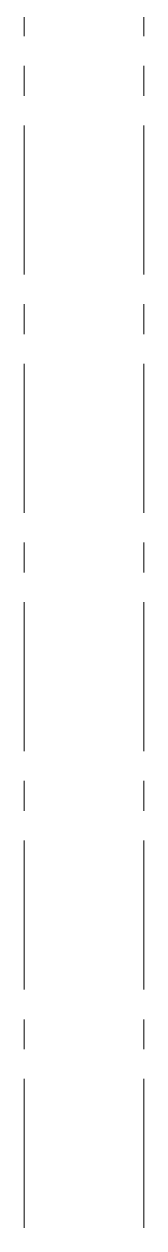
# Model space of a CAD drawing. Header units: inches. Extents: x 236662 to 497023, y -248575 to 81795.
# Drawn here: x 417347 to 417447, y -187601 to -186591 of the extents above; entities that cross this region are included whole.
import ezdxf

# ---------------------------------------------------------------- set-up
doc = ezdxf.new("R2010")
doc.units = ezdxf.units.IN
doc.header["$LTSCALE"] = 10
doc.header["$MEASUREMENT"] = 0
doc.linetypes.add('CENTER', pattern=[2, 1.25, -0.25, 0.25, -0.25])
doc.layers.add('05. HP_TRUC', color=251, linetype='CENTER', lineweight=5)

msp = doc.modelspace()

# ---------------------------------------------------------------- linework, layer by layer
at = {"layer": '05. HP_TRUC', "ltscale": 10}
for p, q in [((417347.125377766, -187601.3906567418), (417347.125377766, -184085.0972761013)), ((417447.1253777602, -187601.3906567418), (417447.1253777602, -184085.0972761013))]:
    msp.add_line(p, q, dxfattribs=at)

doc.saveas('drawing.dxf')
